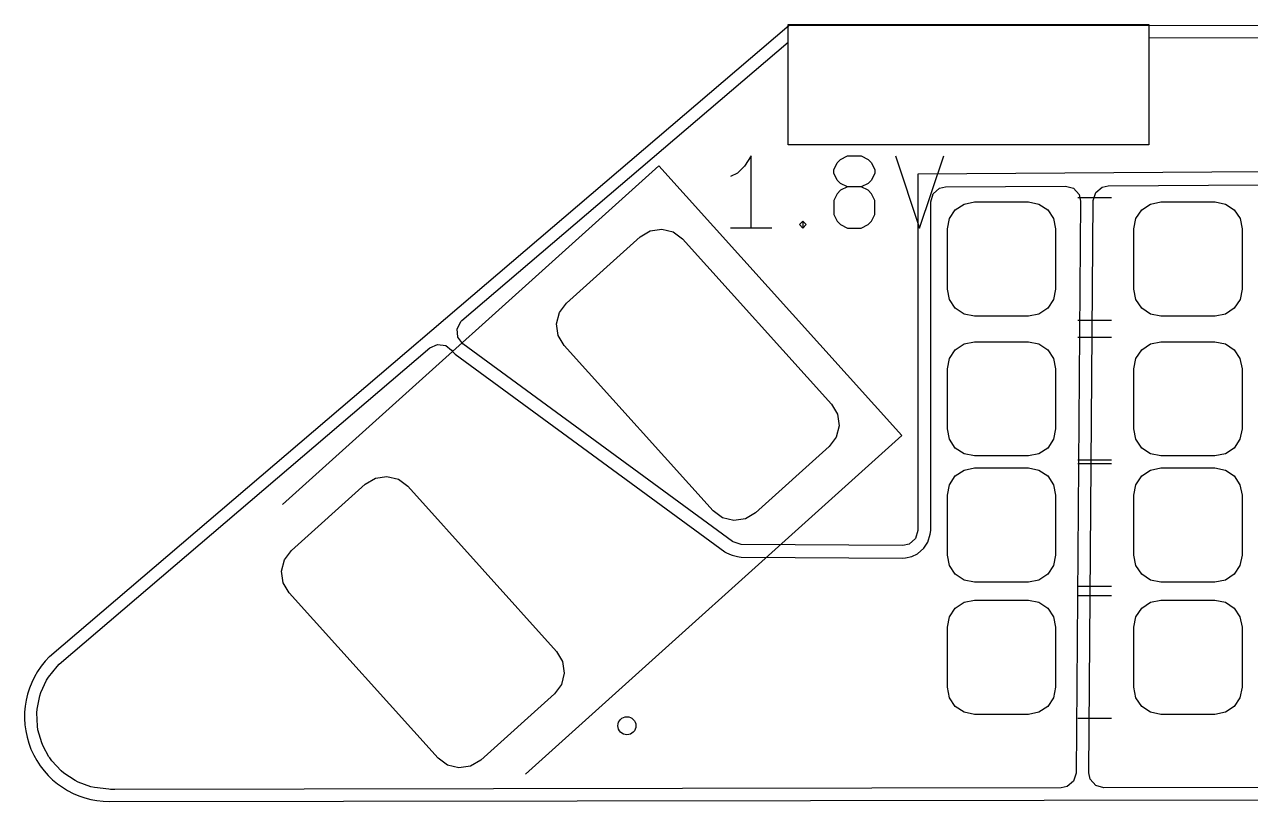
# Model space of a CAD drawing. Extents: x -28 to 34.6, y -6.7 to 48.3.
# Drawn here: x -28.01 to -17.82, y 41.79 to 48.26 of the extents above; entities that cross this region are included whole.
import ezdxf

# ---------------------------------------------------------------- set-up
doc = ezdxf.new("R2010")
doc.units = 0
doc.layers.add('BLACK', color=7, linetype='CONTINUOUS')

msp = doc.modelspace()

# ---------------------------------------------------------------- linework, layer by layer
at = {"layer": 'BLACK', "linetype": 'CONTINUOUS'}
for p, q in [((-27.805874, 42.997359), (-21.656127, 48.2501)), ((-21.665668, 48.109784), (-21.665668, 48.256639)), ((-21.665668, 48.256639), (-18.665668, 48.256639)), ((-21.665668, 47.256639), (-21.665668, 48.256639)), ((-21.665668, 48.256639), (-18.665668, 48.256639)), ((-21.654562, 48.2501), (-9.715668, 48.241502)), ((-18.665668, 48.256639), (-18.665668, 48.147449)), ((-18.665668, 48.256639), (-18.665668, 47.256639)), ((-18.665668, 48.147449), (-16.884379, 48.146166)), ((-24.376534, 45.794326), (-21.665668, 48.109784)), ((-18.665668, 47.256639), (-21.665668, 47.256639)), ((-21.97127, 47.162731), (-22.028413, 47.077017)), ((-21.97127, 46.562731), (-21.97127, 47.162731)), ((-21.285556, 47.048445), (-21.256984, 47.105588)), ((-21.256984, 47.105588), (-21.228413, 47.13416)), ((-21.228413, 47.13416), (-21.17127, 47.162731)), ((-21.17127, 47.162731), (-21.056984, 47.162731)), ((-21.056984, 47.162731), (-20.999841, 47.13416)), ((-20.999841, 47.13416), (-20.97127, 47.105588)), ((-20.97127, 47.105588), (-20.942699, 47.048445)), ((-20.77127, 47.162731), (-20.57127, 46.562731)), ((-20.57127, 46.562731), (-20.37127, 47.162731)), ((-22.740505, 47.080924), (-25.869144, 44.263884)), ((-20.719729, 44.836627), (-22.740505, 47.080924)), ((-22.085556, 47.019874), (-22.142699, 46.991302)), ((-22.028413, 47.077017), (-22.085556, 47.019874)), ((-21.285556, 47.019874), (-21.285556, 47.048445)), ((-21.256984, 46.962731), (-21.285556, 47.019874)), ((-20.942699, 47.019874), (-20.97127, 46.962731)), ((-20.942699, 47.048445), (-20.942699, 47.019874)), ((-17.733323, 47.030776), (-20.585668, 47.011503)), ((-20.585668, 47.011503), (-20.585668, 44.046326)), ((-21.228413, 46.93416), (-21.256984, 46.962731)), ((-21.17127, 46.905588), (-21.228413, 46.93416)), ((-21.17127, 46.905588), (-21.228413, 46.877017)), ((-21.056984, 46.905588), (-21.17127, 46.905588)), ((-20.999841, 46.93416), (-21.056984, 46.905588)), ((-20.999841, 46.877017), (-21.056984, 46.905588)), ((-20.97127, 46.962731), (-20.999841, 46.93416)), ((-20.458883, 46.848999), (-20.406079, 46.894754)), ((-20.406079, 46.894754), (-20.35541, 46.905957)), ((-20.35541, 46.905957), (-19.359322, 46.912688)), ((-19.359322, 46.912688), (-19.292153, 46.893457)), ((-19.292153, 46.893457), (-19.246042, 46.840963)), ((-19.107156, 46.858928), (-19.054002, 46.904277)), ((-19.054002, 46.904277), (-19.004201, 46.915087)), ((-19.004201, 46.915087), (-17.750552, 46.923557)), ((-21.256984, 46.848445), (-21.285556, 46.791302)), ((-21.285556, 46.791302), (-21.285556, 46.677017)), ((-21.228413, 46.877017), (-21.256984, 46.848445)), ((-20.97127, 46.848445), (-20.999841, 46.877017)), ((-20.942699, 46.791302), (-20.97127, 46.848445)), ((-20.942699, 46.677017), (-20.942699, 46.791302)), ((-20.478568, 46.78196), (-20.458883, 46.848999)), ((-19.23449, 46.787739), (-19.27104, 42.0272)), ((-18.974956, 46.815103), (-19.256116, 46.815105)), ((-19.246042, 46.840963), (-19.23449, 46.787739)), ((-19.163917, 42.029643), (-19.127353, 46.792046)), ((-19.127353, 46.792046), (-19.107156, 46.858928)), ((-20.478568, 44.046326), (-20.478568, 46.78196)), ((-20.323409, 46.64121), (-20.274635, 46.714205)), ((-20.323409, 46.64121), (-20.274635, 46.714205)), ((-20.274635, 46.714205), (-20.20164, 46.762979)), ((-20.274635, 46.714205), (-20.20164, 46.762979)), ((-20.20164, 46.762979), (-20.115536, 46.780106)), ((-20.20164, 46.762979), (-20.115536, 46.780106)), ((-20.115536, 46.780106), (-19.665536, 46.780106)), ((-20.115536, 46.780106), (-19.665536, 46.780106)), ((-19.665536, 46.780106), (-19.579432, 46.762979)), ((-19.665536, 46.780106), (-19.579432, 46.762979)), ((-19.579432, 46.762979), (-19.506437, 46.714205)), ((-19.579432, 46.762979), (-19.506437, 46.714205)), ((-19.506437, 46.714205), (-19.457663, 46.64121)), ((-19.506437, 46.714205), (-19.457663, 46.64121)), ((-18.773409, 46.641206), (-18.724635, 46.714201)), ((-18.773409, 46.641206), (-18.724635, 46.714201)), ((-18.724635, 46.714201), (-18.65164, 46.762975)), ((-18.724635, 46.714201), (-18.65164, 46.762975)), ((-18.65164, 46.762975), (-18.565536, 46.780102)), ((-18.65164, 46.762975), (-18.565536, 46.780102)), ((-18.565536, 46.780102), (-18.115536, 46.780102)), ((-18.565536, 46.780102), (-18.115536, 46.780102)), ((-18.115536, 46.780102), (-18.029432, 46.762975)), ((-18.115536, 46.780102), (-18.029432, 46.762975)), ((-18.029432, 46.762975), (-17.956437, 46.714201)), ((-18.029432, 46.762975), (-17.956437, 46.714201)), ((-17.956437, 46.714201), (-17.907663, 46.641206)), ((-17.956437, 46.714201), (-17.907663, 46.641206)), ((-21.57127, 46.591302), (-21.542698, 46.619874)), ((-21.542698, 46.562731), (-21.57127, 46.591302)), ((-21.542698, 46.619874), (-21.514127, 46.591302)), ((-21.542698, 46.619874), (-21.542698, 46.562731)), ((-21.514127, 46.591302), (-21.542698, 46.562731)), ((-21.285556, 46.677017), (-21.256984, 46.619874)), ((-21.256984, 46.619874), (-21.228413, 46.591302)), ((-21.228413, 46.591302), (-21.17127, 46.562731)), ((-21.056984, 46.562731), (-20.999841, 46.591302)), ((-20.999841, 46.591302), (-20.97127, 46.619874)), ((-20.97127, 46.619874), (-20.942699, 46.677017)), ((-20.340536, 46.555106), (-20.323409, 46.64121)), ((-20.340536, 46.555106), (-20.323409, 46.64121)), ((-19.457663, 46.64121), (-19.440536, 46.555106)), ((-19.457663, 46.64121), (-19.440536, 46.555106)), ((-18.790536, 46.555102), (-18.773409, 46.641206)), ((-18.790536, 46.555102), (-18.773409, 46.641206)), ((-17.907663, 46.641206), (-17.890536, 46.555102)), ((-17.907663, 46.641206), (-17.890536, 46.555102)), ((-23.508444, 45.938681), (-22.895349, 46.490714)), ((-23.508444, 45.938681), (-22.895349, 46.490714)), ((-22.895349, 46.490714), (-22.811518, 46.540588)), ((-22.895349, 46.490714), (-22.811518, 46.540588)), ((-22.811518, 46.540588), (-22.714983, 46.554585)), ((-22.811518, 46.540588), (-22.714983, 46.554585)), ((-22.714983, 46.554585), (-22.620439, 46.530574)), ((-22.714983, 46.554585), (-22.620439, 46.530574)), ((-22.620439, 46.530574), (-22.54228, 46.47221)), ((-22.620439, 46.530574), (-22.54228, 46.47221)), ((-21.799842, 46.562731), (-22.142699, 46.562731)), ((-21.17127, 46.562731), (-21.056984, 46.562731)), ((-20.340536, 46.055106), (-20.340536, 46.555106)), ((-20.340536, 46.055106), (-20.340536, 46.555106)), ((-19.440536, 46.555106), (-19.440536, 46.055106)), ((-19.440536, 46.555106), (-19.440536, 46.055106)), ((-18.790536, 46.055102), (-18.790536, 46.555102)), ((-18.790536, 46.055102), (-18.790536, 46.555102)), ((-17.890536, 46.555102), (-17.890536, 46.055102)), ((-17.890536, 46.555102), (-17.890536, 46.055102)), ((-22.54228, 46.47221), (-21.304389, 45.097392)), ((-22.54228, 46.47221), (-21.304389, 45.097392)), ((-20.323409, 45.969002), (-20.340536, 46.055106)), ((-20.323409, 45.969002), (-20.340536, 46.055106)), ((-19.440536, 46.055106), (-19.457663, 45.969002)), ((-19.440536, 46.055106), (-19.457663, 45.969002)), ((-18.773409, 45.968998), (-18.790536, 46.055102)), ((-18.773409, 45.968998), (-18.790536, 46.055102)), ((-17.890536, 46.055102), (-17.907663, 45.968998)), ((-17.890536, 46.055102), (-17.907663, 45.968998)), ((-23.566808, 45.860522), (-23.508444, 45.938681)), ((-23.566808, 45.860522), (-23.508444, 45.938681)), ((-20.274635, 45.896007), (-20.323409, 45.969002)), ((-20.274635, 45.896007), (-20.323409, 45.969002)), ((-20.20164, 45.847233), (-20.274635, 45.896007)), ((-20.20164, 45.847233), (-20.274635, 45.896007)), ((-19.506437, 45.896007), (-19.579432, 45.847233)), ((-19.506437, 45.896007), (-19.579432, 45.847233)), ((-19.457663, 45.969002), (-19.506437, 45.896007)), ((-19.457663, 45.969002), (-19.506437, 45.896007)), ((-18.724635, 45.896003), (-18.773409, 45.968998)), ((-18.724635, 45.896003), (-18.773409, 45.968998)), ((-18.65164, 45.847229), (-18.724635, 45.896003)), ((-18.65164, 45.847229), (-18.724635, 45.896003)), ((-17.956437, 45.896003), (-18.029432, 45.847229)), ((-17.956437, 45.896003), (-18.029432, 45.847229)), ((-17.907663, 45.968998), (-17.956437, 45.896003)), ((-17.907663, 45.968998), (-17.956437, 45.896003)), ((-24.41739, 45.725261), (-24.384489, 45.786899)), ((-24.384489, 45.786899), (-24.376534, 45.794326)), ((-23.590819, 45.765979), (-23.566808, 45.860522)), ((-23.590819, 45.765979), (-23.566808, 45.860522)), ((-20.115536, 45.830106), (-20.20164, 45.847233)), ((-20.115536, 45.830106), (-20.20164, 45.847233)), ((-19.665536, 45.830106), (-20.115536, 45.830106)), ((-19.665536, 45.830106), (-20.115536, 45.830106)), ((-19.579432, 45.847233), (-19.665536, 45.830106)), ((-19.579432, 45.847233), (-19.665536, 45.830106)), ((-18.974956, 45.795103), (-19.256116, 45.795105)), ((-18.565536, 45.830102), (-18.65164, 45.847229)), ((-18.565536, 45.830102), (-18.65164, 45.847229)), ((-18.115536, 45.830102), (-18.565536, 45.830102)), ((-18.115536, 45.830102), (-18.565536, 45.830102)), ((-18.029432, 45.847229), (-18.115536, 45.830102)), ((-18.029432, 45.847229), (-18.115536, 45.830102)), ((-24.411744, 45.65562), (-24.41739, 45.725261)), ((-23.576822, 45.669443), (-23.590819, 45.765979)), ((-23.576822, 45.669443), (-23.590819, 45.765979)), ((-23.526947, 45.585612), (-23.576822, 45.669443)), ((-23.526947, 45.585612), (-23.576822, 45.669443)), ((-27.726515, 42.932974), (-24.643106, 45.566636)), ((-24.643106, 45.566636), (-24.579346, 45.595207)), ((-24.579346, 45.595207), (-24.51026, 45.584772)), ((-24.51026, 45.584772), (-24.464015, 45.547596)), ((-24.369343, 45.600086), (-24.411744, 45.65562)), ((-22.128048, 43.955265), (-24.369343, 45.600086)), ((-22.289056, 44.210794), (-23.526947, 45.585612)), ((-22.289056, 44.210794), (-23.526947, 45.585612)), ((-20.274767, 45.550603), (-20.201772, 45.599377)), ((-20.274767, 45.550603), (-20.201772, 45.599377)), ((-20.201772, 45.599377), (-20.115668, 45.616504)), ((-20.201772, 45.599377), (-20.115668, 45.616504)), ((-20.115668, 45.616504), (-19.665668, 45.616504)), ((-20.115668, 45.616504), (-19.665668, 45.616504)), ((-19.665668, 45.616504), (-19.579564, 45.599377)), ((-19.665668, 45.616504), (-19.579564, 45.599377)), ((-19.579564, 45.599377), (-19.506569, 45.550603)), ((-19.579564, 45.599377), (-19.506569, 45.550603)), ((-18.975088, 45.651501), (-19.256248, 45.651503)), ((-18.724767, 45.550599), (-18.651772, 45.599373)), ((-18.724767, 45.550599), (-18.651772, 45.599373)), ((-18.651772, 45.599373), (-18.565668, 45.6165)), ((-18.651772, 45.599373), (-18.565668, 45.6165)), ((-18.565668, 45.6165), (-18.115668, 45.6165)), ((-18.565668, 45.6165), (-18.115668, 45.6165)), ((-18.115668, 45.6165), (-18.029564, 45.599373)), ((-18.115668, 45.6165), (-18.029564, 45.599373)), ((-18.029564, 45.599373), (-17.956569, 45.550599)), ((-18.029564, 45.599373), (-17.956569, 45.550599)), ((-24.464015, 45.547596), (-24.454468, 45.535092)), ((-24.454468, 45.535092), (-24.432708, 45.513742)), ((-24.432708, 45.513742), (-22.191413, 43.868921)), ((-20.340668, 45.391504), (-20.323541, 45.477608)), ((-20.340668, 45.391504), (-20.323541, 45.477608)), ((-20.323541, 45.477608), (-20.274767, 45.550603)), ((-20.323541, 45.477608), (-20.274767, 45.550603)), ((-19.506569, 45.550603), (-19.457795, 45.477608)), ((-19.506569, 45.550603), (-19.457795, 45.477608)), ((-19.457795, 45.477608), (-19.440668, 45.391504)), ((-19.457795, 45.477608), (-19.440668, 45.391504)), ((-18.790668, 45.3915), (-18.773541, 45.477604)), ((-18.790668, 45.3915), (-18.773541, 45.477604)), ((-18.773541, 45.477604), (-18.724767, 45.550599)), ((-18.773541, 45.477604), (-18.724767, 45.550599)), ((-17.956569, 45.550599), (-17.907795, 45.477604)), ((-17.956569, 45.550599), (-17.907795, 45.477604)), ((-17.907795, 45.477604), (-17.890668, 45.3915)), ((-17.907795, 45.477604), (-17.890668, 45.3915)), ((-20.340668, 44.891504), (-20.340668, 45.391504)), ((-20.340668, 44.891504), (-20.340668, 45.391504)), ((-19.440668, 45.391504), (-19.440668, 44.891504)), ((-19.440668, 45.391504), (-19.440668, 44.891504)), ((-18.790668, 44.8915), (-18.790668, 45.3915)), ((-18.790668, 44.8915), (-18.790668, 45.3915)), ((-17.890668, 45.3915), (-17.890668, 44.8915)), ((-17.890668, 45.3915), (-17.890668, 44.8915)), ((-21.304389, 45.097392), (-21.254514, 45.013561)), ((-21.304389, 45.097392), (-21.254514, 45.013561)), ((-21.254514, 45.013561), (-21.240517, 44.917025)), ((-21.254514, 45.013561), (-21.240517, 44.917025)), ((-21.240517, 44.917025), (-21.264528, 44.822482)), ((-21.240517, 44.917025), (-21.264528, 44.822482)), ((-20.323541, 44.8054), (-20.340668, 44.891504)), ((-20.323541, 44.8054), (-20.340668, 44.891504)), ((-19.440668, 44.891504), (-19.457795, 44.8054)), ((-19.440668, 44.891504), (-19.457795, 44.8054)), ((-18.773541, 44.805396), (-18.790668, 44.8915)), ((-18.773541, 44.805396), (-18.790668, 44.8915)), ((-17.890668, 44.8915), (-17.907795, 44.805396)), ((-17.890668, 44.8915), (-17.907795, 44.805396)), ((-23.848369, 42.019587), (-20.719729, 44.836627)), ((-21.264528, 44.822482), (-21.322892, 44.744323)), ((-21.264528, 44.822482), (-21.322892, 44.744323)), ((-20.274767, 44.732405), (-20.323541, 44.8054)), ((-20.274767, 44.732405), (-20.323541, 44.8054)), ((-19.457795, 44.8054), (-19.506569, 44.732405)), ((-19.457795, 44.8054), (-19.506569, 44.732405)), ((-18.724767, 44.732401), (-18.773541, 44.805396)), ((-18.724767, 44.732401), (-18.773541, 44.805396)), ((-17.907795, 44.805396), (-17.956569, 44.732401)), ((-17.907795, 44.805396), (-17.956569, 44.732401)), ((-21.322892, 44.744323), (-21.935987, 44.19229)), ((-21.322892, 44.744323), (-21.935987, 44.19229)), ((-20.201772, 44.683631), (-20.274767, 44.732405)), ((-20.201772, 44.683631), (-20.274767, 44.732405)), ((-20.115668, 44.666504), (-20.201772, 44.683631)), ((-20.115668, 44.666504), (-20.201772, 44.683631)), ((-19.665668, 44.666504), (-20.115668, 44.666504)), ((-19.665668, 44.666504), (-20.115668, 44.666504)), ((-19.579564, 44.683631), (-19.665668, 44.666504)), ((-19.579564, 44.683631), (-19.665668, 44.666504)), ((-19.506569, 44.732405), (-19.579564, 44.683631)), ((-19.506569, 44.732405), (-19.579564, 44.683631)), ((-18.651772, 44.683627), (-18.724767, 44.732401)), ((-18.651772, 44.683627), (-18.724767, 44.732401)), ((-18.565668, 44.6665), (-18.651772, 44.683627)), ((-18.565668, 44.6665), (-18.651772, 44.683627)), ((-18.115668, 44.6665), (-18.565668, 44.6665)), ((-18.115668, 44.6665), (-18.565668, 44.6665)), ((-18.029564, 44.683627), (-18.115668, 44.6665)), ((-18.029564, 44.683627), (-18.115668, 44.6665)), ((-17.956569, 44.732401), (-18.029564, 44.683627)), ((-17.956569, 44.732401), (-18.029564, 44.683627)), ((-20.274767, 44.500603), (-20.201772, 44.549377)), ((-20.274767, 44.500603), (-20.201772, 44.549377)), ((-20.201772, 44.549377), (-20.115668, 44.566504)), ((-20.201772, 44.549377), (-20.115668, 44.566504)), ((-20.115668, 44.566504), (-19.665668, 44.566504)), ((-20.115668, 44.566504), (-19.665668, 44.566504)), ((-19.665668, 44.566504), (-19.579564, 44.549377)), ((-19.665668, 44.566504), (-19.579564, 44.549377)), ((-19.579564, 44.549377), (-19.506569, 44.500603)), ((-19.579564, 44.549377), (-19.506569, 44.500603)), ((-18.975088, 44.631501), (-19.256248, 44.631503)), ((-18.975088, 44.601501), (-19.256248, 44.601503)), ((-18.724767, 44.500599), (-18.651772, 44.549373)), ((-18.724767, 44.500599), (-18.651772, 44.549373)), ((-18.651772, 44.549373), (-18.565668, 44.5665)), ((-18.651772, 44.549373), (-18.565668, 44.5665)), ((-18.565668, 44.5665), (-18.115668, 44.5665)), ((-18.565668, 44.5665), (-18.115668, 44.5665)), ((-18.115668, 44.5665), (-18.029564, 44.549373)), ((-18.115668, 44.5665), (-18.029564, 44.549373)), ((-18.029564, 44.549373), (-17.956569, 44.500599)), ((-18.029564, 44.549373), (-17.956569, 44.500599)), ((-25.180519, 44.433138), (-25.096688, 44.483012)), ((-25.180519, 44.433138), (-25.096688, 44.483012)), ((-25.096688, 44.483012), (-25.000153, 44.497009)), ((-25.096688, 44.483012), (-25.000153, 44.497009)), ((-25.000153, 44.497009), (-24.905609, 44.472998)), ((-25.000153, 44.497009), (-24.905609, 44.472998)), ((-24.905609, 44.472998), (-24.82745, 44.414634)), ((-24.905609, 44.472998), (-24.82745, 44.414634)), ((-20.323541, 44.427608), (-20.274767, 44.500603)), ((-20.323541, 44.427608), (-20.274767, 44.500603)), ((-19.506569, 44.500603), (-19.457795, 44.427608)), ((-19.506569, 44.500603), (-19.457795, 44.427608)), ((-18.773541, 44.427604), (-18.724767, 44.500599)), ((-18.773541, 44.427604), (-18.724767, 44.500599)), ((-17.956569, 44.500599), (-17.907795, 44.427604)), ((-17.956569, 44.500599), (-17.907795, 44.427604)), ((-25.793614, 43.881105), (-25.180519, 44.433138)), ((-25.793614, 43.881105), (-25.180519, 44.433138)), ((-24.82745, 44.414634), (-23.589559, 43.039816)), ((-24.82745, 44.414634), (-23.589559, 43.039816)), ((-20.340668, 44.341504), (-20.323541, 44.427608)), ((-20.340668, 44.341504), (-20.323541, 44.427608)), ((-20.340668, 43.841504), (-20.340668, 44.341504)), ((-20.340668, 43.841504), (-20.340668, 44.341504)), ((-19.457795, 44.427608), (-19.440668, 44.341504)), ((-19.457795, 44.427608), (-19.440668, 44.341504)), ((-19.440668, 44.341504), (-19.440668, 43.841504)), ((-19.440668, 44.341504), (-19.440668, 43.841504)), ((-18.790668, 44.3415), (-18.773541, 44.427604)), ((-18.790668, 44.3415), (-18.773541, 44.427604)), ((-18.790668, 43.8415), (-18.790668, 44.3415)), ((-18.790668, 43.8415), (-18.790668, 44.3415)), ((-17.907795, 44.427604), (-17.890668, 44.3415)), ((-17.907795, 44.427604), (-17.890668, 44.3415)), ((-17.890668, 44.3415), (-17.890668, 43.8415)), ((-17.890668, 44.3415), (-17.890668, 43.8415)), ((-22.210897, 44.15243), (-22.289056, 44.210794)), ((-22.210897, 44.15243), (-22.289056, 44.210794)), ((-22.116353, 44.128419), (-22.210897, 44.15243)), ((-22.116353, 44.128419), (-22.210897, 44.15243)), ((-22.019818, 44.142416), (-22.116353, 44.128419)), ((-22.019818, 44.142416), (-22.116353, 44.128419)), ((-21.935987, 44.19229), (-22.019818, 44.142416)), ((-21.935987, 44.19229), (-22.019818, 44.142416)), ((-20.585668, 44.046326), (-20.605353, 43.979287)), ((-20.482907, 44.016152), (-20.478568, 44.046326)), ((-22.122413, 43.951365), (-22.128048, 43.955265)), ((-22.055505, 43.931237), (-22.122413, 43.951365)), ((-20.658157, 43.933532), (-20.710489, 43.922329)), ((-20.605353, 43.979287), (-20.658157, 43.933532)), ((-20.535217, 43.898346), (-20.502592, 43.949113)), ((-20.502592, 43.949113), (-20.482907, 44.016152)), ((-25.851978, 43.802946), (-25.793614, 43.881105)), ((-25.851978, 43.802946), (-25.793614, 43.881105)), ((-22.191413, 43.868921), (-22.188998, 43.8672)), ((-22.188998, 43.8672), (-22.183363, 43.8633)), ((-22.183363, 43.8633), (-22.153266, 43.848805)), ((-22.153266, 43.848805), (-22.153262, 43.848804)), ((-22.153262, 43.848804), (-22.15326, 43.848803)), ((-22.15326, 43.848803), (-22.130356, 43.841913)), ((-22.130356, 43.841913), (-22.086358, 43.828677)), ((-20.710489, 43.922329), (-22.055505, 43.931237)), ((-20.635737, 43.828805), (-20.588021, 43.852591)), ((-20.588021, 43.852591), (-20.535217, 43.898346)), ((-20.323541, 43.7554), (-20.340668, 43.841504)), ((-20.323541, 43.7554), (-20.340668, 43.841504)), ((-19.440668, 43.841504), (-19.457795, 43.7554)), ((-19.440668, 43.841504), (-19.457795, 43.7554)), ((-18.773541, 43.755396), (-18.790668, 43.8415)), ((-18.773541, 43.755396), (-18.790668, 43.8415)), ((-17.890668, 43.8415), (-17.907795, 43.755396)), ((-17.890668, 43.8415), (-17.907795, 43.755396)), ((-25.875989, 43.708403), (-25.851978, 43.802946)), ((-25.875989, 43.708403), (-25.851978, 43.802946)), ((-22.086358, 43.828677), (-22.071286, 43.826408)), ((-22.071286, 43.826408), (-22.056215, 43.824139)), ((-22.056215, 43.824139), (-20.711209, 43.815231)), ((-20.711209, 43.815231), (-20.711208, 43.815232)), ((-20.711208, 43.815232), (-20.711198, 43.815231)), ((-20.711198, 43.815231), (-20.711192, 43.815232)), ((-20.711192, 43.815232), (-20.711183, 43.815232)), ((-20.711183, 43.815232), (-20.688082, 43.8176)), ((-20.688082, 43.8176), (-20.688074, 43.817602)), ((-20.688074, 43.817602), (-20.688069, 43.817602)), ((-20.688069, 43.817602), (-20.635737, 43.828805)), ((-20.274767, 43.682405), (-20.323541, 43.7554)), ((-20.274767, 43.682405), (-20.323541, 43.7554)), ((-19.457795, 43.7554), (-19.506569, 43.682405)), ((-19.457795, 43.7554), (-19.506569, 43.682405)), ((-18.724767, 43.682401), (-18.773541, 43.755396)), ((-18.724767, 43.682401), (-18.773541, 43.755396)), ((-17.907795, 43.755396), (-17.956569, 43.682401)), ((-17.907795, 43.755396), (-17.956569, 43.682401)), ((-25.861992, 43.611867), (-25.875989, 43.708403)), ((-25.861992, 43.611867), (-25.875989, 43.708403)), ((-20.201772, 43.633631), (-20.274767, 43.682405)), ((-20.201772, 43.633631), (-20.274767, 43.682405)), ((-20.115668, 43.616504), (-20.201772, 43.633631)), ((-20.115668, 43.616504), (-20.201772, 43.633631)), ((-19.579564, 43.633631), (-19.665668, 43.616504)), ((-19.579564, 43.633631), (-19.665668, 43.616504)), ((-19.506569, 43.682405), (-19.579564, 43.633631)), ((-19.506569, 43.682405), (-19.579564, 43.633631)), ((-18.651772, 43.633627), (-18.724767, 43.682401)), ((-18.651772, 43.633627), (-18.724767, 43.682401)), ((-18.565668, 43.6165), (-18.651772, 43.633627)), ((-18.565668, 43.6165), (-18.651772, 43.633627)), ((-18.029564, 43.633627), (-18.115668, 43.6165)), ((-18.029564, 43.633627), (-18.115668, 43.6165)), ((-17.956569, 43.682401), (-18.029564, 43.633627)), ((-17.956569, 43.682401), (-18.029564, 43.633627)), ((-25.812117, 43.528036), (-25.861992, 43.611867)), ((-25.812117, 43.528036), (-25.861992, 43.611867)), ((-24.574226, 42.153218), (-25.812117, 43.528036)), ((-24.574226, 42.153218), (-25.812117, 43.528036)), ((-19.665668, 43.616504), (-20.115668, 43.616504)), ((-19.665668, 43.616504), (-20.115668, 43.616504)), ((-18.975088, 43.581501), (-19.256248, 43.581503)), ((-18.115668, 43.6165), (-18.565668, 43.6165)), ((-18.115668, 43.6165), (-18.565668, 43.6165)), ((-20.274767, 43.400603), (-20.201772, 43.449377)), ((-20.274767, 43.400603), (-20.201772, 43.449377)), ((-20.201772, 43.449377), (-20.115668, 43.466504)), ((-20.201772, 43.449377), (-20.115668, 43.466504)), ((-20.115668, 43.466504), (-19.665668, 43.466504)), ((-20.115668, 43.466504), (-19.665668, 43.466504)), ((-19.665668, 43.466504), (-19.579564, 43.449377)), ((-19.665668, 43.466504), (-19.579564, 43.449377)), ((-19.579564, 43.449377), (-19.506569, 43.400603)), ((-19.579564, 43.449377), (-19.506569, 43.400603)), ((-18.975088, 43.501501), (-19.256248, 43.501503)), ((-18.724767, 43.400599), (-18.651772, 43.449373)), ((-18.724767, 43.400599), (-18.651772, 43.449373)), ((-18.651772, 43.449373), (-18.565668, 43.4665)), ((-18.651772, 43.449373), (-18.565668, 43.4665)), ((-18.565668, 43.4665), (-18.115668, 43.4665)), ((-18.565668, 43.4665), (-18.115668, 43.4665)), ((-18.115668, 43.4665), (-18.029564, 43.449373)), ((-18.115668, 43.4665), (-18.029564, 43.449373)), ((-18.029564, 43.449373), (-17.956569, 43.400599)), ((-18.029564, 43.449373), (-17.956569, 43.400599)), ((-20.340668, 43.241504), (-20.323541, 43.327608)), ((-20.340668, 43.241504), (-20.323541, 43.327608)), ((-20.323541, 43.327608), (-20.274767, 43.400603)), ((-20.323541, 43.327608), (-20.274767, 43.400603)), ((-19.506569, 43.400603), (-19.457795, 43.327608)), ((-19.506569, 43.400603), (-19.457795, 43.327608)), ((-19.457795, 43.327608), (-19.440668, 43.241504)), ((-19.457795, 43.327608), (-19.440668, 43.241504)), ((-18.790668, 43.2415), (-18.773541, 43.327604)), ((-18.790668, 43.2415), (-18.773541, 43.327604)), ((-18.773541, 43.327604), (-18.724767, 43.400599)), ((-18.773541, 43.327604), (-18.724767, 43.400599)), ((-17.956569, 43.400599), (-17.907795, 43.327604)), ((-17.956569, 43.400599), (-17.907795, 43.327604)), ((-17.907795, 43.327604), (-17.890668, 43.2415)), ((-17.907795, 43.327604), (-17.890668, 43.2415)), ((-20.340668, 42.741504), (-20.340668, 43.241504)), ((-20.340668, 42.741504), (-20.340668, 43.241504)), ((-19.440668, 43.241504), (-19.440668, 42.741504)), ((-19.440668, 43.241504), (-19.440668, 42.741504)), ((-18.790668, 42.7415), (-18.790668, 43.2415)), ((-18.790668, 42.7415), (-18.790668, 43.2415)), ((-17.890668, 43.2415), (-17.890668, 42.7415)), ((-17.890668, 43.2415), (-17.890668, 42.7415)), ((-23.589559, 43.039816), (-23.539684, 42.955985)), ((-23.589559, 43.039816), (-23.539684, 42.955985)), ((-27.814388, 42.825792), (-27.743159, 42.915705)), ((-27.743159, 42.915705), (-27.726515, 42.932974)), ((-23.539684, 42.955985), (-23.525687, 42.859449)), ((-23.539684, 42.955985), (-23.525687, 42.859449)), ((-27.829697, 42.800924), (-27.814388, 42.825792)), ((-23.525687, 42.859449), (-23.549698, 42.764906)), ((-23.525687, 42.859449), (-23.549698, 42.764906)), ((-27.877269, 42.698206), (-27.829697, 42.800924)), ((-23.549698, 42.764906), (-23.608062, 42.686747)), ((-23.549698, 42.764906), (-23.608062, 42.686747)), ((-20.323541, 42.6554), (-20.340668, 42.741504)), ((-20.323541, 42.6554), (-20.340668, 42.741504)), ((-19.440668, 42.741504), (-19.457795, 42.6554)), ((-19.440668, 42.741504), (-19.457795, 42.6554)), ((-18.773541, 42.655396), (-18.790668, 42.7415)), ((-18.773541, 42.655396), (-18.790668, 42.7415)), ((-17.890668, 42.7415), (-17.907795, 42.655396)), ((-17.890668, 42.7415), (-17.907795, 42.655396)), ((-27.908544, 42.559429), (-27.886338, 42.670428)), ((-27.886338, 42.670428), (-27.877269, 42.698206)), ((-23.608062, 42.686747), (-24.221157, 42.134714)), ((-23.608062, 42.686747), (-24.221157, 42.134714)), ((-20.274767, 42.582405), (-20.323541, 42.6554)), ((-20.274767, 42.582405), (-20.323541, 42.6554)), ((-19.457795, 42.6554), (-19.506569, 42.582405)), ((-19.457795, 42.6554), (-19.506569, 42.582405)), ((-18.724767, 42.582401), (-18.773541, 42.655396)), ((-18.724767, 42.582401), (-18.773541, 42.655396)), ((-17.907795, 42.655396), (-17.956569, 42.582401)), ((-17.907795, 42.655396), (-17.956569, 42.582401)), ((-27.910859, 42.530309), (-27.908544, 42.559429)), ((-27.906495, 42.417916), (-27.910859, 42.530309)), ((-20.201772, 42.533631), (-20.274767, 42.582405)), ((-20.201772, 42.533631), (-20.274767, 42.582405)), ((-20.115668, 42.516504), (-20.201772, 42.533631)), ((-20.115668, 42.516504), (-20.201772, 42.533631)), ((-19.665668, 42.516504), (-20.115668, 42.516504)), ((-19.665668, 42.516504), (-20.115668, 42.516504)), ((-19.579564, 42.533631), (-19.665668, 42.516504)), ((-19.579564, 42.533631), (-19.665668, 42.516504)), ((-19.506569, 42.582405), (-19.579564, 42.533631)), ((-19.506569, 42.582405), (-19.579564, 42.533631)), ((-18.651772, 42.533627), (-18.724767, 42.582401)), ((-18.651772, 42.533627), (-18.724767, 42.582401)), ((-18.565668, 42.5165), (-18.651772, 42.533627)), ((-18.565668, 42.5165), (-18.651772, 42.533627)), ((-18.115668, 42.5165), (-18.565668, 42.5165)), ((-18.115668, 42.5165), (-18.565668, 42.5165)), ((-18.029564, 42.533627), (-18.115668, 42.5165)), ((-18.029564, 42.533627), (-18.115668, 42.5165)), ((-17.956569, 42.582401), (-18.029564, 42.533627)), ((-17.956569, 42.582401), (-18.029564, 42.533627)), ((-27.906467, 42.417198), (-27.906495, 42.417916)), ((-27.901899, 42.388331), (-27.906467, 42.417198)), ((-18.975088, 42.481501), (-19.256248, 42.481503)), ((-27.871157, 42.279399), (-27.901899, 42.388331)), ((-27.859959, 42.252403), (-27.871157, 42.279399)), ((-27.810352, 42.163991), (-27.859959, 42.252403)), ((-27.804574, 42.153694), (-27.810352, 42.163991)), ((-27.787368, 42.130068), (-27.804574, 42.153694)), ((-27.710417, 42.047065), (-27.787368, 42.130068)), ((-24.496067, 42.094854), (-24.574226, 42.153218)), ((-24.496067, 42.094854), (-24.574226, 42.153218)), ((-24.221157, 42.134714), (-24.304988, 42.08484)), ((-24.221157, 42.134714), (-24.304988, 42.08484)), ((-27.688158, 42.028122), (-27.710417, 42.047065)), ((-27.593918, 41.965438), (-27.688158, 42.028122)), ((-24.401523, 42.070843), (-24.496067, 42.094854)), ((-24.401523, 42.070843), (-24.496067, 42.094854)), ((-24.304988, 42.08484), (-24.401523, 42.070843)), ((-24.304988, 42.08484), (-24.401523, 42.070843)), ((-19.27104, 42.0272), (-19.291238, 41.960314)), ((-19.152637, 41.977012), (-19.163917, 42.029643)), ((-27.567844, 41.952232), (-27.593918, 41.965438)), ((-27.461544, 41.913345), (-27.567844, 41.952232)), ((-27.433103, 41.906608), (-27.461544, 41.913345)), ((-27.313315, 41.892839), (-27.433103, 41.906608)), ((-19.394846, 41.904152), (-27.26263, 41.892069)), ((-19.344392, 41.914965), (-19.394846, 41.904152)), ((-19.291238, 41.960314), (-19.344392, 41.914965)), ((-19.106801, 41.924279), (-19.152637, 41.977012)), ((-19.039732, 41.904697), (-19.106801, 41.924279)), ((-17.570965, 41.906953), (-19.039732, 41.904697)), ((-27.299092, 41.892051), (-27.313315, 41.892839)), ((-27.305668, 41.791502), (-14.015926, 41.81191)), ((-27.299015, 41.892028), (-27.299092, 41.892051)), ((-27.29866, 41.892029), (-27.299015, 41.892028)), ((-27.27911, 41.8921), (-27.29866, 41.892029)), ((-27.279025, 41.892051), (-27.27911, 41.8921)), ((-27.26268, 41.892069), (-27.279025, 41.892051)), ((-27.26263, 41.892069), (-27.26268, 41.892069))]:
    msp.add_line(p, q, dxfattribs=at)
at = {"layer": 'BLACK'}
msp.add_circle((-23.005668, 42.421502), 0.075, dxfattribs=at)
msp.add_arc((-27.30827, 42.49706), 0.705563, -225.1547362, -89.7887021, dxfattribs=at)

doc.saveas('drawing.dxf')
